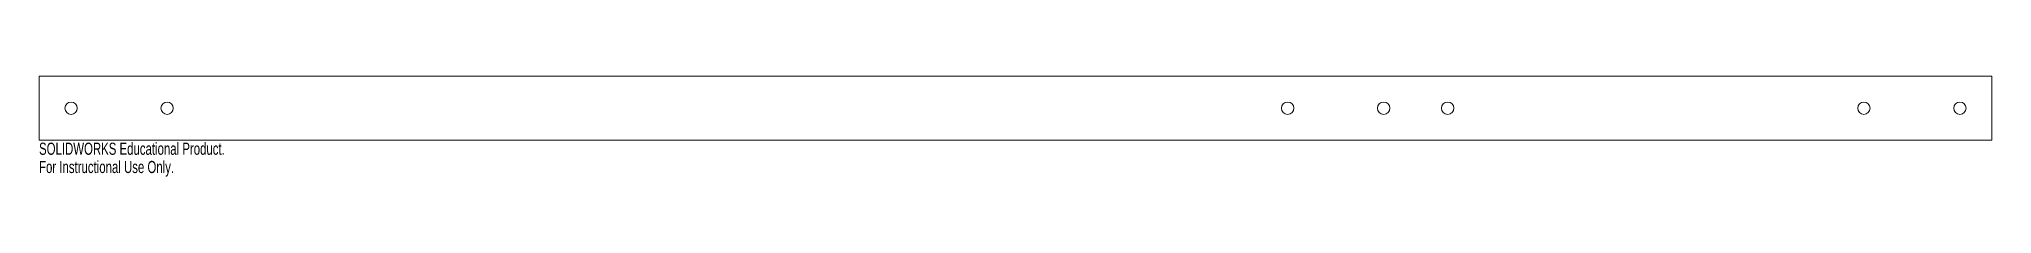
# Model space of a CAD drawing. Header units: inches. Extents: x 0 to 30.5, y -0.7 to 0.9.
import ezdxf

# ---------------------------------------------------------------- set-up
doc = ezdxf.new("R2010")
doc.units = ezdxf.units.IN
doc.header["$MEASUREMENT"] = 0
doc.styles.add('SLDTEXTSTYLE0', font='TXT', dxfattribs={"width": 0.7})

msp = doc.modelspace()

# ---------------------------------------------------------------- linework, layer by layer
at = {"color": 7, "linetype": 'Continuous', "lineweight": 15}
for p, q in [((30.5, 0.875), (0, 0.875)), ((0, 0.875), (0, -0.125)), ((30.5, 0.875), (30.5, -0.125)), ((30.5, -0.125), (0, -0.125))]:
    msp.add_line(p, q, dxfattribs=at)
for centre in [(0.5, 0.375), (2, 0.375), (19.5, 0.375), (21, 0.375), (22, 0.375), (28.5, 0.375), (30, 0.375)]:
    msp.add_circle(centre, 0.097, dxfattribs=at)

# ---------------------------------------------------------------- texts
at = {"color": 7, "linetype": 'Continuous', "char_height": 0.1903, "attachment_point": 1, "style": 'SLDTEXTSTYLE0'}
for s, insert in [('SOLIDWORKS Educational Product.', (0, -0.165)), ('For Instructional Use Only.', (0, -0.451))]:
    msp.add_mtext(s, dxfattribs=dict(at, insert=insert))

doc.saveas('drawing.dxf')
